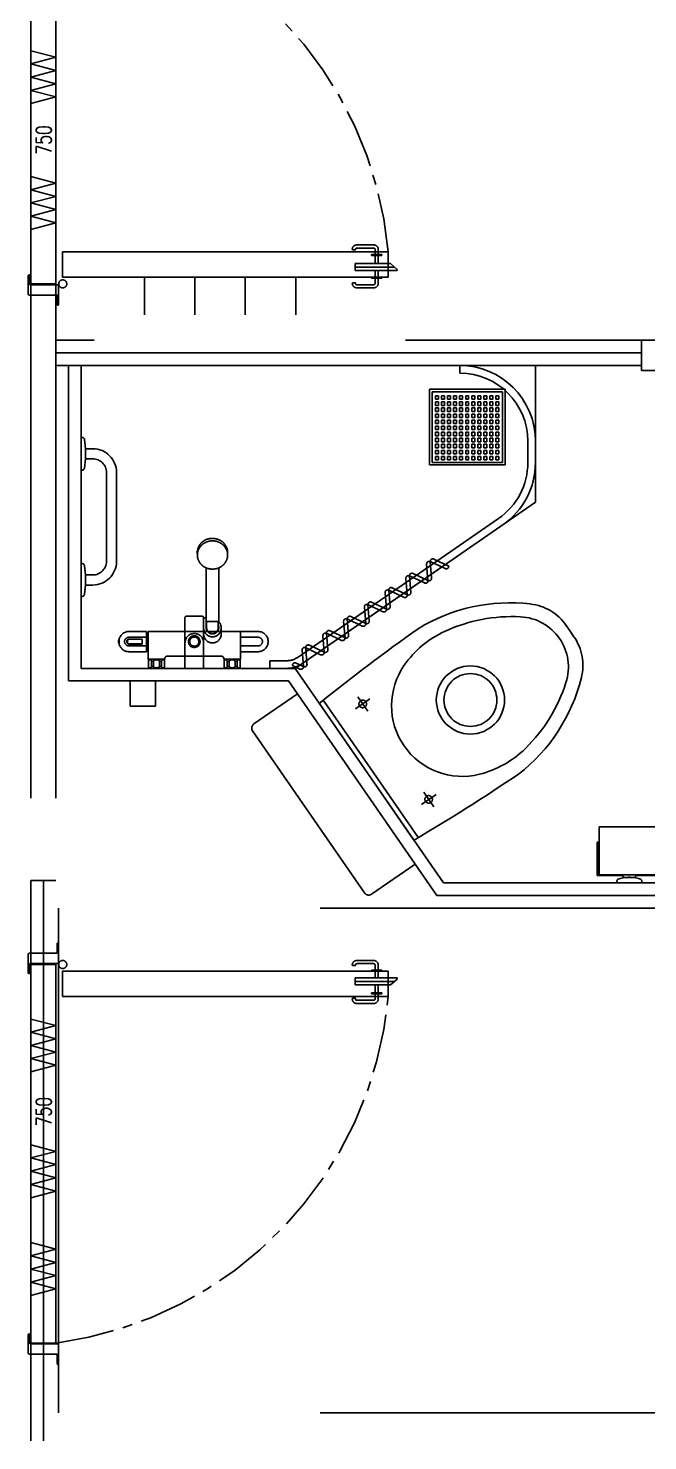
# Model space of a CAD drawing. Header units: millimetres. Extents: x 1638 to 3309, y -435 to 1865.
# Drawn here: x 2295.02 to 2301.35, y -188.63 to -174.22 of the extents above; entities that cross this region are included whole.
import ezdxf

# ---------------------------------------------------------------- set-up
doc = ezdxf.new("R2010")
doc.units = ezdxf.units.MM
doc.linetypes.add('CENTER2', pattern=[1.125, 0.75, -0.125, 0.125, -0.125])
doc.linetypes.add('HIDDEN', pattern=[9.525, 6.35, -3.175])
doc.layers.add('ballast', color=1, linetype='HIDDEN', lineweight=25)
for name, color, linetype in [('DIVISION', 42, 'Continuous'), ('Furniture', 122, 'Continuous'), ('PANEL', 7, 'Continuous')]:
    doc.layers.add(name, color=color, linetype=linetype)
doc.styles.add('ROMANS', font='ROMANS.SHX')

# ---------------------------------------------------------------- blocks, each defined once
blk = doc.blocks.new('EXISTING BALLAST SYSTEM')
at = {"color": 8}
for p, q in [((2295.05, -156.677), (2295.05, -182.915)), ((2295.307, -156.677), (2295.307, -182.915)), ((2295.05, -172.965), (2295.05, -176.829)), ((2295.307, -176.829), (2295.307, -172.965)), ((2295.307, -174.516), (2295.05, -174.449)), ((2295.05, -174.584), (2295.307, -174.516)), ((2295.307, -174.651), (2295.05, -174.584)), ((2295.05, -174.719), (2295.307, -174.651)), ((2295.307, -174.786), (2295.05, -174.719)), ((2295.05, -174.854), (2295.307, -174.786)), ((2295.307, -174.921), (2295.05, -174.854)), ((2295.05, -174.988), (2295.307, -174.921)), ((2295.307, -175.8), (2295.05, -175.732)), ((2295.05, -175.867), (2295.307, -175.8)), ((2295.307, -175.935), (2295.05, -175.867)), ((2295.05, -176.002), (2295.307, -175.935)), ((2295.307, -176.07), (2295.05, -176.002)), ((2295.05, -176.137), (2295.307, -176.07)), ((2295.307, -176.205), (2295.05, -176.137)), ((2295.05, -176.272), (2295.307, -176.205)), ((2298.698, -176.501), (2295.375, -176.501)), ((2295.375, -176.501), (2295.375, -176.759)), ((2298.332, -176.476), (2298.332, -176.482)), ((2298.332, -176.482), (2298.364, -176.482)), ((2298.364, -176.482), (2298.364, -176.476)), ((2298.551, -176.43), (2298.377, -176.43)), ((2298.377, -176.462), (2298.551, -176.462)), ((2298.529, -176.54), (2298.529, -176.528)), ((2298.529, -176.528), (2298.633, -176.528)), ((2298.633, -176.54), (2298.529, -176.54)), ((2298.565, -176.476), (2298.565, -176.528)), ((2298.565, -176.54), (2298.565, -176.62)), ((2298.597, -176.528), (2298.597, -176.476)), ((2298.597, -176.62), (2298.597, -176.54)), ((2298.633, -176.528), (2298.633, -176.54)), ((2298.698, -176.759), (2298.698, -176.501)), ((2298.721, -176.62), (2298.36, -176.62)), ((2298.36, -176.692), (2298.36, -176.62)), ((2298.763, -176.656), (2298.36, -176.656)), ((2298.791, -176.692), (2298.36, -176.692)), ((2298.565, -176.759), (2298.565, -176.692)), ((2298.597, -176.692), (2298.597, -176.759)), ((2298.791, -176.68), (2298.721, -176.62)), ((2298.791, -176.692), (2298.791, -176.68)), ((2295.024, -176.744), (2295.024, -176.932)), ((2295.039, -176.839), (2295.039, -176.744)), ((2295.179, -176.839), (2295.039, -176.839)), ((2295.05, -176.829), (2295.307, -176.829)), ((2295.323, -176.839), (2295.179, -176.839)), ((2295.375, -176.759), (2298.698, -176.759)), ((2298.332, -176.823), (2298.332, -176.816)), ((2298.332, -176.816), (2298.364, -176.816)), ((2298.364, -176.816), (2298.364, -176.823)), ((2298.377, -176.836), (2298.551, -176.836)), ((2298.633, -176.759), (2298.529, -176.759)), ((2298.529, -176.759), (2298.529, -176.771)), ((2298.529, -176.771), (2298.633, -176.771)), ((2298.565, -176.823), (2298.565, -176.771)), ((2298.597, -176.771), (2298.597, -176.823)), ((2298.633, -176.771), (2298.633, -176.759)), ((2295.034, -176.942), (2295.179, -176.942)), ((2295.179, -176.942), (2295.318, -176.942)), ((2295.318, -176.942), (2295.318, -177.038)), ((2295.333, -177.038), (2295.333, -176.849)), ((2298.551, -176.869), (2298.377, -176.869)), ((2305.223, -177.403), (2295.307, -177.403)), ((2301.283, -177.403), (2301.283, -177.454)), ((2301.437, -177.403), (2301.283, -177.403)), ((2301.283, -177.66), (2301.283, -177.403)), ((2301.283, -177.532), (2295.307, -177.532)), ((2301.283, -177.66), (2295.307, -177.66)), ((2295.436, -177.66), (2295.436, -180.88)), ((2295.565, -177.66), (2295.565, -180.751)), ((2299.428, -177.738), (2299.428, -177.66)), ((2300.201, -177.66), (2300.201, -178.651)), ((2301.283, -177.635), (2301.283, -177.712)), ((2301.514, -177.712), (2301.283, -177.712)), ((2299.119, -178.675), (2299.119, -177.902)), ((2299.119, -177.902), (2299.892, -177.902)), ((2299.145, -178.649), (2299.145, -177.928)), ((2299.145, -177.928), (2299.866, -177.928)), ((2299.18, -178.006), (2299.18, -177.97)), ((2299.18, -177.97), (2299.21, -177.97)), ((2299.21, -177.97), (2299.21, -178.006)), ((2299.241, -178.006), (2299.241, -177.97)), ((2299.241, -177.97), (2299.271, -177.97)), ((2299.271, -177.97), (2299.271, -178.006)), ((2299.303, -178.006), (2299.303, -177.97)), ((2299.303, -177.97), (2299.333, -177.97)), ((2299.333, -177.97), (2299.333, -178.006)), ((2299.365, -178.006), (2299.365, -177.97)), ((2299.365, -177.97), (2299.395, -177.97)), ((2299.395, -177.97), (2299.395, -178.006)), ((2299.427, -178.006), (2299.427, -177.97)), ((2299.427, -177.97), (2299.457, -177.97)), ((2299.457, -177.97), (2299.457, -178.006)), ((2299.489, -178.006), (2299.489, -177.97)), ((2299.489, -177.97), (2299.519, -177.97)), ((2299.519, -177.97), (2299.519, -178.006)), ((2299.551, -178.006), (2299.551, -177.97)), ((2299.551, -177.97), (2299.581, -177.97)), ((2299.581, -177.97), (2299.581, -178.006)), ((2299.612, -178.006), (2299.612, -177.97)), ((2299.612, -177.97), (2299.642, -177.97)), ((2299.642, -177.97), (2299.642, -178.006)), ((2299.674, -178.006), (2299.674, -177.97)), ((2299.674, -177.97), (2299.704, -177.97)), ((2299.704, -177.97), (2299.704, -178.006)), ((2299.736, -178.006), (2299.736, -177.97)), ((2299.736, -177.97), (2299.766, -177.97)), ((2299.766, -177.97), (2299.766, -178.006)), ((2299.798, -178.006), (2299.798, -177.97)), ((2299.798, -177.97), (2299.828, -177.97)), ((2299.828, -177.97), (2299.828, -178.006)), ((2299.866, -177.928), (2299.866, -178.649)), ((2299.892, -177.902), (2299.892, -178.675)), ((2299.21, -178.006), (2299.18, -178.006)), ((2299.18, -178.068), (2299.18, -178.032)), ((2299.18, -178.032), (2299.21, -178.032)), ((2299.21, -178.068), (2299.18, -178.068)), ((2299.18, -178.13), (2299.18, -178.094)), ((2299.18, -178.094), (2299.21, -178.094)), ((2299.21, -178.13), (2299.18, -178.13)), ((2299.21, -178.032), (2299.21, -178.068)), ((2299.21, -178.094), (2299.21, -178.13)), ((2299.271, -178.006), (2299.241, -178.006)), ((2299.241, -178.068), (2299.241, -178.032)), ((2299.241, -178.032), (2299.271, -178.032)), ((2299.271, -178.068), (2299.241, -178.068)), ((2299.241, -178.13), (2299.241, -178.094)), ((2299.241, -178.094), (2299.271, -178.094)), ((2299.271, -178.13), (2299.241, -178.13)), ((2299.271, -178.032), (2299.271, -178.068)), ((2299.271, -178.094), (2299.271, -178.13)), ((2299.333, -178.006), (2299.303, -178.006)), ((2299.303, -178.068), (2299.303, -178.032)), ((2299.303, -178.032), (2299.333, -178.032)), ((2299.333, -178.068), (2299.303, -178.068)), ((2299.303, -178.13), (2299.303, -178.094)), ((2299.303, -178.094), (2299.333, -178.094)), ((2299.333, -178.13), (2299.303, -178.13)), ((2299.333, -178.032), (2299.333, -178.068)), ((2299.333, -178.094), (2299.333, -178.13)), ((2299.395, -178.006), (2299.365, -178.006)), ((2299.365, -178.068), (2299.365, -178.032)), ((2299.365, -178.032), (2299.395, -178.032)), ((2299.395, -178.068), (2299.365, -178.068)), ((2299.365, -178.13), (2299.365, -178.094)), ((2299.365, -178.094), (2299.395, -178.094)), ((2299.395, -178.13), (2299.365, -178.13)), ((2299.395, -178.032), (2299.395, -178.068)), ((2299.395, -178.094), (2299.395, -178.13)), ((2299.457, -178.006), (2299.427, -178.006)), ((2299.427, -178.068), (2299.427, -178.032)), ((2299.427, -178.032), (2299.457, -178.032)), ((2299.457, -178.068), (2299.427, -178.068)), ((2299.427, -178.13), (2299.427, -178.094)), ((2299.427, -178.094), (2299.457, -178.094)), ((2299.457, -178.13), (2299.427, -178.13)), ((2299.457, -178.032), (2299.457, -178.068)), ((2299.457, -178.094), (2299.457, -178.13)), ((2299.519, -178.006), (2299.489, -178.006)), ((2299.489, -178.068), (2299.489, -178.032)), ((2299.489, -178.032), (2299.519, -178.032)), ((2299.519, -178.068), (2299.489, -178.068)), ((2299.489, -178.13), (2299.489, -178.094)), ((2299.489, -178.094), (2299.519, -178.094)), ((2299.519, -178.13), (2299.489, -178.13)), ((2299.519, -178.032), (2299.519, -178.068)), ((2299.519, -178.094), (2299.519, -178.13)), ((2299.581, -178.006), (2299.551, -178.006)), ((2299.551, -178.068), (2299.551, -178.032)), ((2299.551, -178.032), (2299.581, -178.032)), ((2299.581, -178.068), (2299.551, -178.068)), ((2299.551, -178.13), (2299.551, -178.094)), ((2299.551, -178.094), (2299.581, -178.094)), ((2299.581, -178.13), (2299.551, -178.13)), ((2299.581, -178.032), (2299.581, -178.068)), ((2299.581, -178.094), (2299.581, -178.13)), ((2299.642, -178.006), (2299.612, -178.006)), ((2299.612, -178.068), (2299.612, -178.032)), ((2299.612, -178.032), (2299.642, -178.032)), ((2299.642, -178.068), (2299.612, -178.068)), ((2299.612, -178.13), (2299.612, -178.094)), ((2299.612, -178.094), (2299.642, -178.094)), ((2299.642, -178.13), (2299.612, -178.13)), ((2299.642, -178.032), (2299.642, -178.068)), ((2299.642, -178.094), (2299.642, -178.13)), ((2299.704, -178.006), (2299.674, -178.006)), ((2299.674, -178.068), (2299.674, -178.032)), ((2299.674, -178.032), (2299.704, -178.032)), ((2299.704, -178.068), (2299.674, -178.068)), ((2299.674, -178.13), (2299.674, -178.094)), ((2299.674, -178.094), (2299.704, -178.094)), ((2299.704, -178.13), (2299.674, -178.13)), ((2299.704, -178.032), (2299.704, -178.068)), ((2299.704, -178.094), (2299.704, -178.13)), ((2299.766, -178.006), (2299.736, -178.006)), ((2299.736, -178.068), (2299.736, -178.032)), ((2299.736, -178.032), (2299.766, -178.032)), ((2299.766, -178.068), (2299.736, -178.068)), ((2299.736, -178.13), (2299.736, -178.094)), ((2299.736, -178.094), (2299.766, -178.094)), ((2299.766, -178.13), (2299.736, -178.13)), ((2299.766, -178.032), (2299.766, -178.068)), ((2299.766, -178.094), (2299.766, -178.13)), ((2299.828, -178.006), (2299.798, -178.006)), ((2299.798, -178.068), (2299.798, -178.032)), ((2299.798, -178.032), (2299.828, -178.032)), ((2299.828, -178.068), (2299.798, -178.068)), ((2299.798, -178.13), (2299.798, -178.094)), ((2299.798, -178.094), (2299.828, -178.094)), ((2299.828, -178.13), (2299.798, -178.13)), ((2299.828, -178.032), (2299.828, -178.068)), ((2299.828, -178.094), (2299.828, -178.13)), ((2299.18, -178.192), (2299.18, -178.156)), ((2299.18, -178.156), (2299.21, -178.156)), ((2299.21, -178.192), (2299.18, -178.192)), ((2299.18, -178.254), (2299.18, -178.218)), ((2299.18, -178.218), (2299.21, -178.218)), ((2299.21, -178.254), (2299.18, -178.254)), ((2299.18, -178.315), (2299.18, -178.279)), ((2299.18, -178.279), (2299.21, -178.279)), ((2299.21, -178.156), (2299.21, -178.192)), ((2299.21, -178.218), (2299.21, -178.254)), ((2299.21, -178.279), (2299.21, -178.315)), ((2299.241, -178.192), (2299.241, -178.156)), ((2299.241, -178.156), (2299.271, -178.156)), ((2299.271, -178.192), (2299.241, -178.192)), ((2299.241, -178.254), (2299.241, -178.218)), ((2299.241, -178.218), (2299.271, -178.218)), ((2299.271, -178.254), (2299.241, -178.254)), ((2299.241, -178.315), (2299.241, -178.279)), ((2299.241, -178.279), (2299.271, -178.279)), ((2299.271, -178.156), (2299.271, -178.192)), ((2299.271, -178.218), (2299.271, -178.254)), ((2299.271, -178.279), (2299.271, -178.315)), ((2299.303, -178.192), (2299.303, -178.156)), ((2299.303, -178.156), (2299.333, -178.156)), ((2299.333, -178.192), (2299.303, -178.192)), ((2299.303, -178.254), (2299.303, -178.218)), ((2299.303, -178.218), (2299.333, -178.218)), ((2299.333, -178.254), (2299.303, -178.254)), ((2299.303, -178.315), (2299.303, -178.279)), ((2299.303, -178.279), (2299.333, -178.279)), ((2299.333, -178.156), (2299.333, -178.192)), ((2299.333, -178.218), (2299.333, -178.254)), ((2299.333, -178.279), (2299.333, -178.315)), ((2299.365, -178.192), (2299.365, -178.156)), ((2299.365, -178.156), (2299.395, -178.156)), ((2299.395, -178.192), (2299.365, -178.192)), ((2299.365, -178.254), (2299.365, -178.218)), ((2299.365, -178.218), (2299.395, -178.218)), ((2299.395, -178.254), (2299.365, -178.254)), ((2299.365, -178.315), (2299.365, -178.279)), ((2299.365, -178.279), (2299.395, -178.279)), ((2299.395, -178.156), (2299.395, -178.192)), ((2299.395, -178.218), (2299.395, -178.254)), ((2299.395, -178.279), (2299.395, -178.315)), ((2299.427, -178.192), (2299.427, -178.156)), ((2299.427, -178.156), (2299.457, -178.156)), ((2299.457, -178.192), (2299.427, -178.192)), ((2299.427, -178.254), (2299.427, -178.218)), ((2299.427, -178.218), (2299.457, -178.218)), ((2299.457, -178.254), (2299.427, -178.254)), ((2299.427, -178.315), (2299.427, -178.279)), ((2299.427, -178.279), (2299.457, -178.279)), ((2299.457, -178.156), (2299.457, -178.192)), ((2299.457, -178.218), (2299.457, -178.254)), ((2299.457, -178.279), (2299.457, -178.315)), ((2299.489, -178.192), (2299.489, -178.156)), ((2299.489, -178.156), (2299.519, -178.156)), ((2299.519, -178.192), (2299.489, -178.192)), ((2299.489, -178.254), (2299.489, -178.218)), ((2299.489, -178.218), (2299.519, -178.218)), ((2299.519, -178.254), (2299.489, -178.254)), ((2299.489, -178.315), (2299.489, -178.279)), ((2299.489, -178.279), (2299.519, -178.279)), ((2299.519, -178.156), (2299.519, -178.192)), ((2299.519, -178.218), (2299.519, -178.254)), ((2299.519, -178.279), (2299.519, -178.315)), ((2299.551, -178.192), (2299.551, -178.156)), ((2299.551, -178.156), (2299.581, -178.156)), ((2299.581, -178.192), (2299.551, -178.192)), ((2299.551, -178.254), (2299.551, -178.218)), ((2299.551, -178.218), (2299.581, -178.218)), ((2299.581, -178.254), (2299.551, -178.254)), ((2299.551, -178.315), (2299.551, -178.279)), ((2299.551, -178.279), (2299.581, -178.279)), ((2299.581, -178.156), (2299.581, -178.192)), ((2299.581, -178.218), (2299.581, -178.254)), ((2299.581, -178.279), (2299.581, -178.315)), ((2299.612, -178.192), (2299.612, -178.156)), ((2299.612, -178.156), (2299.642, -178.156)), ((2299.642, -178.192), (2299.612, -178.192)), ((2299.612, -178.254), (2299.612, -178.218)), ((2299.612, -178.218), (2299.642, -178.218)), ((2299.642, -178.254), (2299.612, -178.254)), ((2299.612, -178.315), (2299.612, -178.279)), ((2299.612, -178.279), (2299.642, -178.279)), ((2299.642, -178.156), (2299.642, -178.192)), ((2299.642, -178.218), (2299.642, -178.254)), ((2299.642, -178.279), (2299.642, -178.315)), ((2299.674, -178.192), (2299.674, -178.156)), ((2299.674, -178.156), (2299.704, -178.156)), ((2299.704, -178.192), (2299.674, -178.192)), ((2299.674, -178.254), (2299.674, -178.218)), ((2299.674, -178.218), (2299.704, -178.218)), ((2299.704, -178.254), (2299.674, -178.254)), ((2299.674, -178.315), (2299.674, -178.279)), ((2299.674, -178.279), (2299.704, -178.279)), ((2299.704, -178.156), (2299.704, -178.192)), ((2299.704, -178.218), (2299.704, -178.254)), ((2299.704, -178.279), (2299.704, -178.315)), ((2299.736, -178.192), (2299.736, -178.156)), ((2299.736, -178.156), (2299.766, -178.156)), ((2299.766, -178.192), (2299.736, -178.192)), ((2299.736, -178.254), (2299.736, -178.218)), ((2299.736, -178.218), (2299.766, -178.218)), ((2299.766, -178.254), (2299.736, -178.254)), ((2299.736, -178.315), (2299.736, -178.279)), ((2299.736, -178.279), (2299.766, -178.279)), ((2299.766, -178.156), (2299.766, -178.192)), ((2299.766, -178.218), (2299.766, -178.254)), ((2299.766, -178.279), (2299.766, -178.315)), ((2299.798, -178.192), (2299.798, -178.156)), ((2299.798, -178.156), (2299.828, -178.156)), ((2299.828, -178.192), (2299.798, -178.192)), ((2299.798, -178.254), (2299.798, -178.218)), ((2299.798, -178.218), (2299.828, -178.218)), ((2299.828, -178.254), (2299.798, -178.254)), ((2299.798, -178.315), (2299.798, -178.279)), ((2299.798, -178.279), (2299.828, -178.279)), ((2299.828, -178.156), (2299.828, -178.192)), ((2299.828, -178.218), (2299.828, -178.254)), ((2299.828, -178.279), (2299.828, -178.315)), ((2295.565, -178.394), (2295.573, -178.394)), ((2295.565, -178.394), (2295.565, -178.729)), ((2295.599, -178.417), (2295.61, -178.51)), ((2299.21, -178.315), (2299.18, -178.315)), ((2299.18, -178.377), (2299.18, -178.341)), ((2299.18, -178.341), (2299.21, -178.341)), ((2299.21, -178.377), (2299.18, -178.377)), ((2299.18, -178.439), (2299.18, -178.403)), ((2299.18, -178.403), (2299.21, -178.403)), ((2299.21, -178.341), (2299.21, -178.377)), ((2299.21, -178.403), (2299.21, -178.439)), ((2299.271, -178.315), (2299.241, -178.315)), ((2299.241, -178.377), (2299.241, -178.341)), ((2299.241, -178.341), (2299.271, -178.341)), ((2299.271, -178.377), (2299.241, -178.377)), ((2299.241, -178.439), (2299.241, -178.403)), ((2299.241, -178.403), (2299.271, -178.403)), ((2299.271, -178.341), (2299.271, -178.377)), ((2299.271, -178.403), (2299.271, -178.439)), ((2299.333, -178.315), (2299.303, -178.315)), ((2299.303, -178.377), (2299.303, -178.341)), ((2299.303, -178.341), (2299.333, -178.341)), ((2299.333, -178.377), (2299.303, -178.377)), ((2299.303, -178.439), (2299.303, -178.403)), ((2299.303, -178.403), (2299.333, -178.403)), ((2299.333, -178.341), (2299.333, -178.377)), ((2299.333, -178.403), (2299.333, -178.439)), ((2299.395, -178.315), (2299.365, -178.315)), ((2299.365, -178.377), (2299.365, -178.341)), ((2299.365, -178.341), (2299.395, -178.341)), ((2299.395, -178.377), (2299.365, -178.377)), ((2299.365, -178.439), (2299.365, -178.403)), ((2299.365, -178.403), (2299.395, -178.403)), ((2299.395, -178.341), (2299.395, -178.377)), ((2299.395, -178.403), (2299.395, -178.439)), ((2299.457, -178.315), (2299.427, -178.315)), ((2299.427, -178.377), (2299.427, -178.341)), ((2299.427, -178.341), (2299.457, -178.341)), ((2299.457, -178.377), (2299.427, -178.377)), ((2299.427, -178.439), (2299.427, -178.403)), ((2299.427, -178.403), (2299.457, -178.403)), ((2299.457, -178.341), (2299.457, -178.377)), ((2299.457, -178.403), (2299.457, -178.439)), ((2299.519, -178.315), (2299.489, -178.315)), ((2299.489, -178.377), (2299.489, -178.341)), ((2299.489, -178.341), (2299.519, -178.341)), ((2299.519, -178.377), (2299.489, -178.377)), ((2299.489, -178.439), (2299.489, -178.403)), ((2299.489, -178.403), (2299.519, -178.403)), ((2299.519, -178.341), (2299.519, -178.377)), ((2299.519, -178.403), (2299.519, -178.439)), ((2299.581, -178.315), (2299.551, -178.315)), ((2299.551, -178.377), (2299.551, -178.341)), ((2299.551, -178.341), (2299.581, -178.341)), ((2299.581, -178.377), (2299.551, -178.377)), ((2299.551, -178.439), (2299.551, -178.403)), ((2299.551, -178.403), (2299.581, -178.403)), ((2299.581, -178.341), (2299.581, -178.377)), ((2299.581, -178.403), (2299.581, -178.439)), ((2299.642, -178.315), (2299.612, -178.315)), ((2299.612, -178.377), (2299.612, -178.341)), ((2299.612, -178.341), (2299.642, -178.341)), ((2299.642, -178.377), (2299.612, -178.377)), ((2299.612, -178.439), (2299.612, -178.403)), ((2299.612, -178.403), (2299.642, -178.403)), ((2299.642, -178.341), (2299.642, -178.377)), ((2299.642, -178.403), (2299.642, -178.439)), ((2299.704, -178.315), (2299.674, -178.315)), ((2299.674, -178.377), (2299.674, -178.341)), ((2299.674, -178.341), (2299.704, -178.341)), ((2299.704, -178.377), (2299.674, -178.377)), ((2299.674, -178.439), (2299.674, -178.403)), ((2299.674, -178.403), (2299.704, -178.403)), ((2299.704, -178.341), (2299.704, -178.377)), ((2299.704, -178.403), (2299.704, -178.439)), ((2299.766, -178.315), (2299.736, -178.315)), ((2299.736, -178.377), (2299.736, -178.341)), ((2299.736, -178.341), (2299.766, -178.341)), ((2299.766, -178.377), (2299.736, -178.377)), ((2299.736, -178.439), (2299.736, -178.403)), ((2299.736, -178.403), (2299.766, -178.403)), ((2299.766, -178.341), (2299.766, -178.377)), ((2299.766, -178.403), (2299.766, -178.439)), ((2299.828, -178.315), (2299.798, -178.315)), ((2299.798, -178.377), (2299.798, -178.341)), ((2299.798, -178.341), (2299.828, -178.341)), ((2299.828, -178.377), (2299.798, -178.377)), ((2299.798, -178.439), (2299.798, -178.403)), ((2299.798, -178.403), (2299.828, -178.403)), ((2299.828, -178.341), (2299.828, -178.377)), ((2299.828, -178.403), (2299.828, -178.439)), ((2295.61, -178.51), (2295.683, -178.51)), ((2295.61, -178.51), (2295.61, -178.613)), ((2299.21, -178.439), (2299.18, -178.439)), ((2299.18, -178.501), (2299.18, -178.465)), ((2299.18, -178.465), (2299.21, -178.465)), ((2299.21, -178.501), (2299.18, -178.501)), ((2299.18, -178.563), (2299.18, -178.527)), ((2299.18, -178.527), (2299.21, -178.527)), ((2299.21, -178.563), (2299.18, -178.563)), ((2299.21, -178.465), (2299.21, -178.501)), ((2299.21, -178.527), (2299.21, -178.563)), ((2299.271, -178.439), (2299.241, -178.439)), ((2299.241, -178.501), (2299.241, -178.465)), ((2299.241, -178.465), (2299.271, -178.465)), ((2299.271, -178.501), (2299.241, -178.501)), ((2299.241, -178.563), (2299.241, -178.527)), ((2299.241, -178.527), (2299.271, -178.527)), ((2299.271, -178.563), (2299.241, -178.563)), ((2299.271, -178.465), (2299.271, -178.501)), ((2299.271, -178.527), (2299.271, -178.563)), ((2299.333, -178.439), (2299.303, -178.439)), ((2299.303, -178.501), (2299.303, -178.465)), ((2299.303, -178.465), (2299.333, -178.465)), ((2299.333, -178.501), (2299.303, -178.501)), ((2299.303, -178.563), (2299.303, -178.527)), ((2299.303, -178.527), (2299.333, -178.527)), ((2299.333, -178.563), (2299.303, -178.563)), ((2299.333, -178.465), (2299.333, -178.501)), ((2299.333, -178.527), (2299.333, -178.563)), ((2299.395, -178.439), (2299.365, -178.439)), ((2299.365, -178.501), (2299.365, -178.465)), ((2299.365, -178.465), (2299.395, -178.465)), ((2299.395, -178.501), (2299.365, -178.501)), ((2299.365, -178.563), (2299.365, -178.527)), ((2299.365, -178.527), (2299.395, -178.527)), ((2299.395, -178.563), (2299.365, -178.563)), ((2299.395, -178.465), (2299.395, -178.501)), ((2299.395, -178.527), (2299.395, -178.563)), ((2299.457, -178.439), (2299.427, -178.439)), ((2299.427, -178.501), (2299.427, -178.465)), ((2299.427, -178.465), (2299.457, -178.465)), ((2299.457, -178.501), (2299.427, -178.501)), ((2299.427, -178.563), (2299.427, -178.527)), ((2299.427, -178.527), (2299.457, -178.527)), ((2299.457, -178.563), (2299.427, -178.563)), ((2299.457, -178.465), (2299.457, -178.501)), ((2299.457, -178.527), (2299.457, -178.563)), ((2299.519, -178.439), (2299.489, -178.439)), ((2299.489, -178.501), (2299.489, -178.465)), ((2299.489, -178.465), (2299.519, -178.465)), ((2299.519, -178.501), (2299.489, -178.501)), ((2299.489, -178.563), (2299.489, -178.527)), ((2299.489, -178.527), (2299.519, -178.527)), ((2299.519, -178.563), (2299.489, -178.563)), ((2299.519, -178.465), (2299.519, -178.501)), ((2299.519, -178.527), (2299.519, -178.563)), ((2299.581, -178.439), (2299.551, -178.439)), ((2299.551, -178.501), (2299.551, -178.465)), ((2299.551, -178.465), (2299.581, -178.465)), ((2299.581, -178.501), (2299.551, -178.501)), ((2299.551, -178.563), (2299.551, -178.527)), ((2299.551, -178.527), (2299.581, -178.527)), ((2299.581, -178.563), (2299.551, -178.563)), ((2299.581, -178.465), (2299.581, -178.501)), ((2299.581, -178.527), (2299.581, -178.563)), ((2299.642, -178.439), (2299.612, -178.439)), ((2299.612, -178.501), (2299.612, -178.465)), ((2299.612, -178.465), (2299.642, -178.465)), ((2299.642, -178.501), (2299.612, -178.501)), ((2299.612, -178.563), (2299.612, -178.527)), ((2299.612, -178.527), (2299.642, -178.527)), ((2299.642, -178.563), (2299.612, -178.563)), ((2299.642, -178.465), (2299.642, -178.501)), ((2299.642, -178.527), (2299.642, -178.563)), ((2299.704, -178.439), (2299.674, -178.439)), ((2299.674, -178.501), (2299.674, -178.465)), ((2299.674, -178.465), (2299.704, -178.465)), ((2299.704, -178.501), (2299.674, -178.501)), ((2299.674, -178.563), (2299.674, -178.527)), ((2299.674, -178.527), (2299.704, -178.527)), ((2299.704, -178.563), (2299.674, -178.563)), ((2299.704, -178.465), (2299.704, -178.501)), ((2299.704, -178.527), (2299.704, -178.563)), ((2299.766, -178.439), (2299.736, -178.439)), ((2299.736, -178.501), (2299.736, -178.465)), ((2299.736, -178.465), (2299.766, -178.465)), ((2299.766, -178.501), (2299.736, -178.501)), ((2299.736, -178.563), (2299.736, -178.527)), ((2299.736, -178.527), (2299.766, -178.527)), ((2299.766, -178.563), (2299.736, -178.563)), ((2299.766, -178.465), (2299.766, -178.501)), ((2299.766, -178.527), (2299.766, -178.563)), ((2299.828, -178.439), (2299.798, -178.439)), ((2299.798, -178.501), (2299.798, -178.465)), ((2299.798, -178.465), (2299.828, -178.465)), ((2299.828, -178.501), (2299.798, -178.501)), ((2299.798, -178.563), (2299.798, -178.527)), ((2299.798, -178.527), (2299.828, -178.527)), ((2299.828, -178.563), (2299.798, -178.563)), ((2299.828, -178.465), (2299.828, -178.501)), ((2299.828, -178.527), (2299.828, -178.563)), ((2300.124, -178.431), (2300.124, -178.651)), ((2300.201, -178.433), (2300.201, -179.056)), ((2295.599, -178.707), (2295.61, -178.613)), ((2295.61, -178.613), (2295.683, -178.613)), ((2299.892, -178.675), (2299.119, -178.675)), ((2299.866, -178.649), (2299.145, -178.649)), ((2299.18, -178.624), (2299.18, -178.589)), ((2299.18, -178.589), (2299.21, -178.589)), ((2299.21, -178.624), (2299.18, -178.624)), ((2299.21, -178.589), (2299.21, -178.624)), ((2299.241, -178.624), (2299.241, -178.589)), ((2299.241, -178.589), (2299.271, -178.589)), ((2299.271, -178.624), (2299.241, -178.624)), ((2299.271, -178.589), (2299.271, -178.624)), ((2299.303, -178.624), (2299.303, -178.589)), ((2299.303, -178.589), (2299.333, -178.589)), ((2299.333, -178.624), (2299.303, -178.624)), ((2299.333, -178.589), (2299.333, -178.624)), ((2299.365, -178.624), (2299.365, -178.589)), ((2299.365, -178.589), (2299.395, -178.589)), ((2299.395, -178.624), (2299.365, -178.624)), ((2299.395, -178.589), (2299.395, -178.624)), ((2299.427, -178.624), (2299.427, -178.589)), ((2299.427, -178.589), (2299.457, -178.589)), ((2299.457, -178.624), (2299.427, -178.624)), ((2299.457, -178.589), (2299.457, -178.624)), ((2299.489, -178.624), (2299.489, -178.589)), ((2299.489, -178.589), (2299.519, -178.589)), ((2299.519, -178.624), (2299.489, -178.624)), ((2299.519, -178.589), (2299.519, -178.624)), ((2299.551, -178.624), (2299.551, -178.589)), ((2299.551, -178.589), (2299.581, -178.589)), ((2299.581, -178.624), (2299.551, -178.624)), ((2299.581, -178.589), (2299.581, -178.624)), ((2299.612, -178.624), (2299.612, -178.589)), ((2299.612, -178.589), (2299.642, -178.589)), ((2299.642, -178.624), (2299.612, -178.624)), ((2299.642, -178.589), (2299.642, -178.624)), ((2299.674, -178.624), (2299.674, -178.589)), ((2299.674, -178.589), (2299.704, -178.589)), ((2299.704, -178.624), (2299.674, -178.624)), ((2299.704, -178.589), (2299.704, -178.624)), ((2299.736, -178.624), (2299.736, -178.589)), ((2299.736, -178.589), (2299.766, -178.589)), ((2299.766, -178.624), (2299.736, -178.624)), ((2299.766, -178.589), (2299.766, -178.624)), ((2299.798, -178.624), (2299.798, -178.589)), ((2299.798, -178.589), (2299.828, -178.589)), ((2299.828, -178.624), (2299.798, -178.624)), ((2299.828, -178.589), (2299.828, -178.624)), ((2295.565, -178.729), (2295.573, -178.729)), ((2295.822, -179.659), (2295.822, -178.752)), ((2295.925, -179.659), (2295.925, -178.752)), ((2297.749, -180.751), (2300.201, -179.056)), ((2297.77, -180.642), (2299.824, -179.223)), ((2295.565, -179.682), (2295.573, -179.682)), ((2295.565, -180.017), (2295.565, -179.682)), ((2295.599, -179.705), (2295.61, -179.798)), ((2296.84, -180.274), (2296.84, -179.725)), ((2296.969, -180.274), (2296.969, -179.725)), ((2297.815, -180.705), (2299.266, -179.702)), ((2299.104, -179.854), (2299.09, -179.687)), ((2299.127, -179.661), (2299.279, -179.733)), ((2299.141, -179.829), (2299.127, -179.661)), ((2299.164, -179.636), (2299.316, -179.708)), ((2295.61, -179.901), (2295.61, -179.798)), ((2295.61, -179.798), (2295.683, -179.798)), ((2298.892, -180.001), (2298.879, -179.833)), ((2298.915, -179.808), (2299.067, -179.88)), ((2298.929, -179.976), (2298.915, -179.808)), ((2298.952, -179.782), (2299.104, -179.854)), ((2295.599, -179.994), (2295.61, -179.901)), ((2295.61, -179.901), (2295.683, -179.901)), ((2298.68, -180.147), (2298.667, -179.98)), ((2298.717, -180.122), (2298.703, -179.954)), ((2298.703, -179.954), (2298.855, -180.026)), ((2298.74, -179.929), (2298.892, -180.001)), ((2295.565, -180.017), (2295.573, -180.017)), ((2298.468, -180.294), (2298.455, -180.126)), ((2298.491, -180.101), (2298.644, -180.173)), ((2298.505, -180.268), (2298.491, -180.101)), ((2298.528, -180.075), (2298.68, -180.147)), ((2296.623, -180.491), (2296.623, -180.231)), ((2296.804, -180.22), (2296.634, -180.22)), ((2296.814, -180.491), (2296.814, -180.231)), ((2296.84, -180.237), (2296.814, -180.237)), ((2296.84, -180.336), (2296.84, -180.237)), ((2296.84, -180.274), (2296.969, -180.274)), ((2296.845, -180.336), (2296.845, -180.274)), ((2296.963, -180.336), (2296.963, -180.274)), ((2298.257, -180.44), (2298.243, -180.272)), ((2298.28, -180.247), (2298.432, -180.319)), ((2298.293, -180.415), (2298.28, -180.247)), ((2298.316, -180.222), (2298.468, -180.294)), ((2296.232, -180.434), (2296.051, -180.434)), ((2296.232, -180.375), (2296.052, -180.375)), ((2296.232, -180.581), (2296.232, -180.375)), ((2296.247, -180.388), (2296.232, -180.388)), ((2296.247, -180.375), (2296.719, -180.375)), ((2296.247, -180.658), (2296.247, -180.375)), ((2296.719, -180.375), (2297.19, -180.375)), ((2296.994, -180.401), (2296.994, -180.336)), ((2297.19, -180.375), (2297.37, -180.375)), ((2297.19, -180.375), (2297.19, -180.658)), ((2297.19, -180.434), (2297.371, -180.434)), ((2298.045, -180.587), (2298.031, -180.419)), ((2298.081, -180.561), (2298.068, -180.393)), ((2298.068, -180.393), (2298.22, -180.466)), ((2298.104, -180.368), (2298.257, -180.44)), ((2300.554, -180.371), (2300.515, -180.314)), ((2300.554, -180.371), (2300.594, -180.428)), ((2295.95, -180.457), (2295.951, -180.457)), ((2295.951, -180.499), (2295.95, -180.499)), ((2295.951, -180.499), (2295.951, -180.457)), ((2296.232, -180.522), (2296.051, -180.522)), ((2296.232, -180.581), (2296.052, -180.581)), ((2296.188, -180.452), (2296.055, -180.452)), ((2296.188, -180.504), (2296.055, -180.504)), ((2296.186, -180.454), (2296.056, -180.454)), ((2296.186, -180.502), (2296.056, -180.502)), ((2296.186, -180.502), (2296.186, -180.454)), ((2296.188, -180.504), (2296.188, -180.452)), ((2296.247, -180.568), (2296.232, -180.568)), ((2296.623, -180.751), (2296.623, -180.491)), ((2296.814, -180.751), (2296.814, -180.491)), ((2297.19, -180.522), (2297.371, -180.522)), ((2297.19, -180.581), (2297.37, -180.581)), ((2297.833, -180.733), (2297.819, -180.565)), ((2297.856, -180.54), (2298.008, -180.612)), ((2297.869, -180.708), (2297.856, -180.54)), ((2297.893, -180.515), (2298.045, -180.587)), ((2296.247, -180.653), (2296.247, -180.658)), ((2296.417, -180.658), (2296.247, -180.658)), ((2296.25, -180.733), (2296.25, -180.676)), ((2296.251, -180.676), (2296.25, -180.676)), ((2296.251, -180.733), (2296.25, -180.733)), ((2296.251, -180.733), (2296.251, -180.676)), ((2296.282, -180.733), (2296.282, -180.676)), ((2296.301, -180.676), (2296.282, -180.676)), ((2296.301, -180.733), (2296.282, -180.733)), ((2296.301, -180.733), (2296.301, -180.676)), ((2296.363, -180.676), (2296.363, -180.733)), ((2296.383, -180.676), (2296.363, -180.676)), ((2296.383, -180.733), (2296.363, -180.733)), ((2296.383, -180.733), (2296.383, -180.676)), ((2296.414, -180.733), (2296.414, -180.676)), ((2296.414, -180.676), (2296.415, -180.676)), ((2296.414, -180.733), (2296.415, -180.733)), ((2296.415, -180.733), (2296.415, -180.676)), ((2296.417, -180.653), (2296.417, -180.658)), ((2296.994, -180.627), (2296.443, -180.627)), ((2297.02, -180.653), (2297.02, -180.658)), ((2297.19, -180.658), (2297.02, -180.658)), ((2297.023, -180.733), (2297.023, -180.676)), ((2297.023, -180.733), (2297.023, -180.676)), ((2297.023, -180.676), (2297.023, -180.676)), ((2297.023, -180.733), (2297.023, -180.733)), ((2297.054, -180.733), (2297.054, -180.676)), ((2297.074, -180.676), (2297.054, -180.676)), ((2297.074, -180.733), (2297.054, -180.733)), ((2297.074, -180.733), (2297.074, -180.676)), ((2297.136, -180.676), (2297.136, -180.733)), ((2297.156, -180.676), (2297.136, -180.676)), ((2297.156, -180.733), (2297.136, -180.733)), ((2297.156, -180.733), (2297.156, -180.676)), ((2297.187, -180.733), (2297.187, -180.676)), ((2297.187, -180.733), (2297.187, -180.676)), ((2297.187, -180.676), (2297.187, -180.676)), ((2297.187, -180.733), (2297.187, -180.733)), ((2297.491, -180.674), (2297.668, -180.674)), ((2297.491, -180.751), (2297.491, -180.674)), ((2297.72, -180.722), (2297.796, -180.758)), ((2297.757, -180.697), (2297.833, -180.733)), ((2295.436, -180.88), (2297.681, -180.88)), ((2295.565, -180.751), (2297.668, -180.751)), ((2295.855, -180.88), (2297.232, -180.88)), ((2296.065, -181.137), (2296.065, -180.88)), ((2296.41, -180.751), (2296.255, -180.751)), ((2296.322, -180.88), (2296.322, -181.137)), ((2296.814, -180.751), (2296.623, -180.751)), ((2297.182, -180.751), (2297.028, -180.751)), ((2297.491, -180.751), (2297.749, -180.751)), ((2297.681, -180.88), (2299.194, -183.069)), ((2297.749, -180.751), (2299.262, -182.94)), ((2297.772, -181.011), (2297.327, -181.318)), ((2296.322, -181.137), (2296.065, -181.137)), ((2298.003, -181.119), (2298.953, -182.493)), ((2298.045, -181.088), (2298.52, -181.777)), ((2298.364, -181.165), (2298.512, -181.063)), ((2298.387, -181.04), (2298.489, -181.188)), ((2297.314, -181.39), (2298.456, -183.043)), ((2299.006, -182.479), (2298.52, -181.777)), ((2299.163, -182.163), (2299.06, -182.014)), ((2299.037, -182.14), (2299.186, -182.037)), ((2300.85, -182.369), (2301.468, -182.369)), ((2300.85, -182.863), (2300.85, -182.369)), ((2300.829, -182.523), (2300.845, -182.523)), ((2300.829, -182.863), (2300.829, -182.523)), ((2300.845, -182.863), (2300.845, -182.523)), ((2298.973, -182.748), (2298.528, -183.056)), ((2301.084, -182.863), (2300.829, -182.863)), ((2301.468, -182.858), (2300.85, -182.858)), ((2301.095, -182.889), (2301.094, -182.889)), ((2301.095, -182.884), (2301.095, -182.873)), ((2301.223, -182.884), (2301.095, -182.884)), ((2301.223, -182.884), (2301.223, -182.873)), ((2301.224, -182.889), (2301.223, -182.889)), ((2301.489, -182.863), (2301.234, -182.863)), ((2295.05, -182.915), (2295.05, -188.632)), ((2295.179, -182.915), (2295.179, -188.632)), ((2299.262, -182.94), (2304.966, -182.94)), ((2301.03, -182.94), (2301.031, -182.925)), ((2301.288, -182.94), (2301.03, -182.94)), ((2301.288, -182.94), (2301.287, -182.925)), ((2299.194, -183.069), (2304.966, -183.069)), ((2295.333, -188.349), (2295.333, -183.198)), ((2313.877, -183.198), (2295.333, -183.198)), ((2295.318, -183.658), (2295.318, -183.563)), ((2295.333, -183.563), (2295.333, -183.751)), ((2295.024, -183.857), (2295.024, -183.669)), ((2295.034, -183.658), (2295.179, -183.658)), ((2295.179, -183.761), (2295.039, -183.761)), ((2295.039, -183.761), (2295.039, -183.857)), ((2295.179, -183.658), (2295.318, -183.658)), ((2295.323, -183.761), (2295.179, -183.761)), ((2298.551, -183.732), (2298.377, -183.732)), ((2295.05, -187.635), (2295.05, -183.772)), ((2295.05, -183.772), (2295.307, -183.772)), ((2295.307, -183.772), (2295.307, -187.635)), ((2295.375, -183.842), (2298.698, -183.842)), ((2295.375, -184.099), (2295.375, -183.842)), ((2298.332, -183.778), (2298.332, -183.784)), ((2298.332, -183.784), (2298.364, -183.784)), ((2298.364, -183.784), (2298.364, -183.778)), ((2298.377, -183.764), (2298.551, -183.764)), ((2298.529, -183.842), (2298.529, -183.83)), ((2298.529, -183.83), (2298.633, -183.83)), ((2298.633, -183.842), (2298.529, -183.842)), ((2298.565, -183.778), (2298.565, -183.83)), ((2298.565, -183.842), (2298.565, -183.909)), ((2298.597, -183.83), (2298.597, -183.778)), ((2298.597, -183.909), (2298.597, -183.842)), ((2298.633, -183.83), (2298.633, -183.842)), ((2298.698, -183.842), (2298.698, -184.099)), ((2298.791, -183.909), (2298.36, -183.909)), ((2298.36, -183.909), (2298.36, -183.981)), ((2298.763, -183.945), (2298.36, -183.945)), ((2298.721, -183.981), (2298.36, -183.981)), ((2298.565, -184.061), (2298.565, -183.981)), ((2298.597, -183.981), (2298.597, -184.061)), ((2298.791, -183.921), (2298.721, -183.981)), ((2298.791, -183.909), (2298.791, -183.921)), ((2298.698, -184.099), (2295.375, -184.099)), ((2298.332, -184.125), (2298.332, -184.118)), ((2298.332, -184.118), (2298.364, -184.118)), ((2298.364, -184.118), (2298.364, -184.125)), ((2298.377, -184.138), (2298.551, -184.138)), ((2298.551, -184.171), (2298.377, -184.171)), ((2298.633, -184.061), (2298.529, -184.061)), ((2298.529, -184.061), (2298.529, -184.073)), ((2298.529, -184.073), (2298.633, -184.073)), ((2298.565, -184.125), (2298.565, -184.073)), ((2298.597, -184.073), (2298.597, -184.125)), ((2298.633, -184.073), (2298.633, -184.061)), ((2295.05, -184.329), (2295.307, -184.396)), ((2295.307, -184.396), (2295.05, -184.463)), ((2295.05, -184.463), (2295.307, -184.531)), ((2295.307, -184.531), (2295.05, -184.598)), ((2295.05, -184.598), (2295.307, -184.666)), ((2295.307, -184.666), (2295.05, -184.733)), ((2295.05, -184.733), (2295.307, -184.801)), ((2295.307, -184.801), (2295.05, -184.868)), ((2295.05, -185.612), (2295.307, -185.68)), ((2295.307, -185.68), (2295.05, -185.747)), ((2295.05, -185.747), (2295.307, -185.815)), ((2295.307, -185.815), (2295.05, -185.882)), ((2295.05, -185.882), (2295.307, -185.949)), ((2295.307, -185.949), (2295.05, -186.017)), ((2295.05, -186.017), (2295.307, -186.084)), ((2295.307, -186.084), (2295.05, -186.152)), ((2295.05, -186.61), (2295.307, -186.678)), ((2295.307, -186.678), (2295.05, -186.745)), ((2295.05, -186.745), (2295.307, -186.813)), ((2295.307, -186.813), (2295.05, -186.88)), ((2295.05, -186.88), (2295.307, -186.947)), ((2295.307, -186.947), (2295.05, -187.015)), ((2295.05, -187.015), (2295.307, -187.082)), ((2295.307, -187.082), (2295.05, -187.15)), ((2295.024, -187.55), (2295.024, -187.738)), ((2295.039, -187.645), (2295.039, -187.55)), ((2295.179, -187.645), (2295.039, -187.645)), ((2295.307, -187.635), (2295.05, -187.635)), ((2295.323, -187.645), (2295.179, -187.645)), ((2295.034, -187.748), (2295.179, -187.748)), ((2295.179, -187.748), (2295.318, -187.748)), ((2295.318, -187.748), (2295.318, -187.844)), ((2295.333, -187.844), (2295.333, -187.656)), ((2313.877, -188.349), (2295.333, -188.349))]:
    blk.add_line(p, q, dxfattribs=at)
for centre, radius in [((2295.376, -176.828), 0.0412), ((2296.719, -180.478), 0.0592), ((2296.719, -180.478), 0.0464), ((2299.537, -181.074), 0.348), ((2299.537, -181.074), 0.27), ((2298.438, -181.114), 0.0386), ((2299.111, -182.088), 0.0386), ((2295.376, -183.773), 0.0412)]:
    blk.add_circle(centre, radius, dxfattribs=at)
at = {"color": 8, "linetype": 'CENTER2', "ltscale": 0.8}
for centre, start, end in [((2294.785, -176.86), 5.242, 82.3555), ((2294.785, -183.74), 277.6445, 354.758)]:
    blk.add_arc(centre, 3.93, start, end, dxfattribs=at)
at = {"color": 8}
for centre, radius, start, end in [((2298.377, -176.476), 0.0455, 90, 180), ((2298.377, -176.476), 0.0134, 90, 180), ((2298.551, -176.476), 0.0455, 0, 90), ((2298.551, -176.476), 0.0134, 0, 90), ((2295.032, -176.744), 0.00773, 0, 180), ((2295.323, -176.849), 0.0103, 0, 90), ((2298.377, -176.823), 0.0455, 180, 270), ((2298.377, -176.823), 0.0134, 180, 270), ((2298.551, -176.823), 0.0455, 270, 360), ((2298.551, -176.823), 0.0134, 270, 360), ((2295.034, -176.932), 0.0103, 180, 270), ((2295.325, -177.038), 0.00773, 180, 0), ((2299.428, -178.433), 0.773, 0, 90), ((2299.428, -178.433), 0.695, 0, 90), ((2295.573, -178.42), 0.0258, 7.0165, 90), ((2295.683, -178.752), 0.242, 0, 90), ((2295.573, -178.703), 0.0258, 270, 352.9835), ((2295.683, -178.752), 0.139, 0, 90), ((2299.428, -178.651), 0.695, 304.6524, 0), ((2299.428, -178.651), 0.773, 304.6525, 0), ((2296.903, -179.585), 0.161, 105.8983, 116.4952), ((2296.904, -179.589), 0.164, 95.4601, 105.9095), ((2296.904, -179.59), 0.165, 85.0758, 95.4725), ((2296.904, -179.589), 0.164, 74.6441, 85.0882), ((2296.905, -179.586), 0.161, 64.0684, 74.6553), ((2296.884, -179.569), 0.135, 173.3654, 185.2898), ((2296.885, -179.594), 0.135, 167.9606, 179.9915), ((2296.886, -179.569), 0.136, 161.4971, 173.3495), ((2296.887, -179.595), 0.137, 156.0447, 167.9455), ((2296.889, -179.57), 0.139, 149.8191, 161.4846), ((2296.891, -179.597), 0.141, 144.3669, 156.0344), ((2296.893, -179.572), 0.144, 138.4117, 149.8122), ((2296.895, -179.6), 0.147, 132.987, 144.3628), ((2296.897, -179.576), 0.15, 127.3063, 138.4109), ((2296.899, -179.604), 0.153, 121.9129, 132.9889), ((2296.901, -179.581), 0.156, 116.4867, 127.3108), ((2296.902, -179.609), 0.158, 111.1073, 121.9198), ((2296.904, -179.613), 0.163, 100.4985, 111.1176), ((2296.904, -179.615), 0.165, 89.9935, 100.5108), ((2296.904, -179.615), 0.165, 79.4892, 90.0065), ((2296.905, -179.613), 0.163, 68.8824, 79.5015), ((2296.906, -179.609), 0.158, 58.0802, 68.8927), ((2296.907, -179.581), 0.156, 53.2666, 64.0771), ((2296.909, -179.604), 0.153, 47.0111, 58.0871), ((2296.911, -179.576), 0.15, 42.1823, 53.2713), ((2296.913, -179.6), 0.147, 35.6372, 47.013), ((2296.915, -179.573), 0.144, 30.7965, 42.1818), ((2296.918, -179.597), 0.141, 23.9656, 35.6331), ((2296.919, -179.57), 0.139, 19.1368, 30.7899), ((2296.922, -179.595), 0.137, 12.0545, 23.9553), ((2296.923, -179.569), 0.136, 7.2795, 19.1246), ((2296.924, -179.594), 0.135, 0.0085, 12.0394), ((2296.924, -179.569), 0.135, 355.3398, 7.2637), ((2295.573, -179.708), 0.0258, 7.0165, 90), ((2295.683, -179.659), 0.139, 270, 0), ((2295.683, -179.659), 0.242, 270, 0), ((2296.885, -179.594), 0.135, 180.0085, 192.0394), ((2296.887, -179.594), 0.137, 192.0545, 203.9553), ((2296.891, -179.592), 0.141, 203.9656, 215.6331), ((2296.895, -179.589), 0.147, 215.6372, 227.013), ((2296.899, -179.585), 0.153, 227.0111, 238.0871), ((2296.902, -179.58), 0.158, 238.0802, 248.8927), ((2296.906, -179.58), 0.158, 291.1073, 301.9198), ((2296.909, -179.585), 0.153, 301.9129, 312.9889), ((2296.913, -179.589), 0.147, 312.987, 324.3628), ((2296.918, -179.592), 0.141, 324.3669, 336.0344), ((2296.922, -179.594), 0.137, 336.0447, 347.9455), ((2296.924, -179.594), 0.135, 347.9606, 359.9915), ((2296.904, -179.576), 0.163, 248.8824, 259.5015), ((2296.904, -179.573), 0.165, 259.4892, 270.0065), ((2296.904, -179.573), 0.165, 269.9935, 280.5108), ((2296.905, -179.576), 0.163, 280.4985, 291.1176), ((2295.573, -179.991), 0.0258, 270, 352.9835), ((2299.942, -181.88), 1.798, 83.3282, 121.4644), ((2300.091, -180.606), 0.515, 34.6529, 83.3282), ((2296.634, -180.231), 0.0103, 90, 180), ((2296.804, -180.231), 0.0103, 0, 90), ((2296.904, -180.339), 0.0901, 180, 45.3483), ((2299.963, -181.866), 1.643, 87.0293, 114.7892), ((2300.022, -180.739), 0.515, 342.2764, 87.0293), ((2296.052, -180.478), 0.103, 90, 168.4728), ((2296.051, -180.478), 0.0438, 90, 180), ((2296.719, -180.491), 0.0953, 0, 180), ((2296.904, -180.401), 0.0901, 180, 0), ((2296.904, -180.336), 0.0644, 180, 23.0759), ((2296.904, -180.336), 0.0592, 180, 0.0004), ((2297.37, -180.478), 0.103, 0, 90), ((2297.371, -180.478), 0.0438, 0, 90), ((2311.087, -197.438), 20.931, 125.2611, 128.6797), ((2299.706, -181.309), 1.03, 114.7892, 145.1134), ((2300.17, -180.721), 0.515, 345.9775, 34.6529), ((2296.029, -180.478), 0.0837, 167.1604, 192.8396), ((2295.95, -180.46), 0.00258, 90, 167.1604), ((2295.95, -180.496), 0.00258, 192.8396, 270), ((2296.052, -180.478), 0.103, 191.5272, 270), ((2296.051, -180.478), 0.0438, 180, 270), ((2296.055, -180.478), 0.0258, 90, 180), ((2296.055, -180.478), 0.0258, 180, 270), ((2296.056, -180.478), 0.0245, 90, 180), ((2296.056, -180.478), 0.0245, 180, 270), ((2296.06, -180.478), 0.0245, 90, 180), ((2296.06, -180.478), 0.0245, 180, 270), ((2297.37, -180.478), 0.103, 270, 0), ((2297.371, -180.478), 0.0438, 270, 0), ((2296.284, -180.676), 0.0339, 148.0188, 180.0904), ((2296.284, -180.733), 0.0339, 179.9096, 211.9812), ((2296.266, -180.679), 0.0157, 10.3889, 169.6111), ((2296.266, -180.73), 0.0157, 190.3889, 349.6111), ((2296.334, -180.71), 0.0465, 122.1298, 134.4127), ((2296.334, -180.7), 0.0465, 225.5873, 237.8702), ((2296.333, -180.708), 0.0445, 109.4674, 122.1213), ((2296.332, -180.707), 0.0431, 96.5311, 109.4496), ((2296.332, -180.706), 0.0426, 83.4926, 96.5074), ((2296.332, -180.707), 0.0431, 70.5504, 83.4689), ((2296.332, -180.708), 0.0445, 57.8787, 70.5326), ((2296.331, -180.71), 0.0465, 45.5873, 57.8702), ((2296.331, -180.7), 0.0465, 302.1298, 314.4127), ((2296.399, -180.679), 0.0157, 10.3889, 169.6111), ((2296.399, -180.73), 0.0157, 190.3889, 349.6111), ((2296.381, -180.676), 0.0339, 359.9096, 31.9812), ((2296.381, -180.733), 0.0339, 328.0188, 0.0904), ((2296.443, -180.653), 0.0258, 90, 180), ((2296.994, -180.653), 0.0258, 0, 90), ((2297.057, -180.676), 0.0339, 148.0188, 180.0904), ((2297.039, -180.679), 0.0157, 10.3889, 169.6111), ((2297.039, -180.73), 0.0157, 190.3889, 349.6111), ((2297.057, -180.733), 0.0339, 179.9096, 211.9812), ((2297.107, -180.71), 0.0465, 122.1298, 134.4127), ((2297.107, -180.7), 0.0465, 225.5873, 237.8702), ((2297.106, -180.708), 0.0445, 109.4674, 122.1213), ((2297.105, -180.707), 0.0431, 96.5311, 109.4496), ((2297.105, -180.706), 0.0426, 83.4926, 96.5074), ((2297.105, -180.707), 0.0431, 70.5504, 83.4689), ((2297.105, -180.708), 0.0445, 57.8787, 70.5326), ((2297.103, -180.71), 0.0465, 45.5873, 57.8702), ((2297.103, -180.7), 0.0465, 302.1298, 314.4127), ((2297.171, -180.679), 0.0157, 10.3889, 169.6111), ((2297.171, -180.73), 0.0157, 190.3889, 349.6111), ((2297.154, -180.676), 0.0339, 359.9096, 31.9812), ((2297.154, -180.733), 0.0339, 328.0188, 0.0904), ((2297.668, -180.493), 0.18, 270, 304.6526), ((2297.668, -180.493), 0.258, 270, 304.6526), ((2299.453, -181.132), 0.721, 145.1134, 284.1923), ((2296.333, -180.702), 0.0445, 237.8787, 250.5326), ((2296.332, -180.703), 0.0431, 250.5504, 263.4689), ((2296.332, -180.703), 0.0426, 263.4926, 276.5074), ((2296.332, -180.703), 0.0431, 276.5311, 289.4496), ((2296.332, -180.702), 0.0445, 289.4674, 302.1213), ((2297.106, -180.702), 0.0445, 237.8787, 250.5326), ((2297.105, -180.703), 0.0431, 250.5504, 263.4689), ((2297.105, -180.703), 0.0426, 263.4926, 276.5074), ((2297.105, -180.703), 0.0431, 276.5311, 289.4496), ((2297.105, -180.702), 0.0445, 289.4674, 302.1213), ((2298.926, -180.41), 1.798, 307.8413, 345.9775), ((2298.947, -180.396), 1.643, 314.5165, 342.2764), ((2298.016, -181.11), 0.0155, 128.6797, 214.6529), ((2298.032, -181.097), 0.0155, 34.6529, 128.6232), ((2297.356, -181.361), 0.0515, 124.6527, 214.6526), ((2299.377, -180.833), 1.03, 284.1923, 314.5165), ((2288.311, -164.486), 20.931, 300.5865, 304.0446), ((2301.062, -182.927), 0.0309, 105.2343, 176.0192), ((2301.159, -183.283), 0.4, 74.7666, 105.2343), ((2301.084, -182.873), 0.0103, 0, 90), ((2301.234, -182.873), 0.0103, 90, 180), ((2301.256, -182.927), 0.0309, 3.9808, 74.7666), ((2298.498, -183.013), 0.0515, 214.6526, 304.6527), ((2295.325, -183.563), 0.00773, 0, 180), ((2295.034, -183.669), 0.0103, 90, 180), ((2295.323, -183.751), 0.0103, 270, 360), ((2298.377, -183.778), 0.0455, 90, 180), ((2298.551, -183.778), 0.0455, 0, 90), ((2295.032, -183.857), 0.00773, 180, 0), ((2298.377, -183.778), 0.0134, 90, 180), ((2298.551, -183.778), 0.0134, 0, 90), ((2298.377, -184.125), 0.0455, 180, 270), ((2298.377, -184.125), 0.0134, 180, 270), ((2298.551, -184.125), 0.0455, 270, 360), ((2298.551, -184.125), 0.0134, 270, 360), ((2295.032, -187.55), 0.00773, 0, 180), ((2295.323, -187.656), 0.0103, 0, 90), ((2295.034, -187.738), 0.0103, 180, 270), ((2295.325, -187.844), 0.00773, 180, 0)]:
    blk.add_arc(centre, radius, start, end, dxfattribs=at)
at = {"color": 8, "extrusion": (0, 0, -1)}
for centre, major_axis, start_param, end_param in [((2299.116, -179.685), (0.0172, 0.0191), 3.898203, 5.992638), ((2299.153, -179.659), (0.0191, -0.0172), 2.327406, 4.421842), ((2299.29, -179.71), (0.0191, -0.0172), 5.469002, 7.563381), ((2298.904, -179.831), (0.0191, -0.0172), 2.327388, 4.421811), ((2298.941, -179.806), (0.0191, -0.0172), 2.327388, 4.421811), ((2299.078, -179.857), (0.0172, 0.0191), 0.756613, 2.850992), ((2299.115, -179.831), (0.0191, -0.0172), 5.469002, 7.563381), ((2298.692, -179.977), (0.0172, 0.0191), 3.898203, 5.992638), ((2298.729, -179.952), (0.0172, 0.0191), 3.898203, 5.992638), ((2298.867, -180.003), (0.0172, 0.0191), 0.756561, 2.85094), ((2298.903, -179.978), (0.0172, 0.0191), 0.756561, 2.85094), ((2298.48, -180.124), (0.0172, 0.0191), 3.898184, 5.992607), ((2298.517, -180.099), (0.0191, -0.0172), 2.327388, 4.421811), ((2298.655, -180.149), (0.0172, 0.0191), 0.756613, 2.850992), ((2298.691, -180.124), (0.0172, 0.0191), 0.756613, 2.850992), ((2298.269, -180.27), (0.0191, -0.0172), 2.327413, 4.421797), ((2298.305, -180.245), (0.0191, -0.0172), 2.327413, 4.421797), ((2298.443, -180.296), (0.0172, 0.0191), 0.756561, 2.85094), ((2298.479, -180.27), (0.0172, 0.0191), 0.756561, 2.85094), ((2298.057, -180.417), (0.0172, 0.0191), 3.898228, 5.992639), ((2298.093, -180.391), (0.0172, 0.0191), 3.898228, 5.992639), ((2298.231, -180.442), (0.0191, -0.0172), 5.468983, 7.563317), ((2298.268, -180.417), (0.0172, 0.0191), 0.756595, 2.850928), ((2297.845, -180.563), (0.0172, 0.0191), 3.898197, 5.992603), ((2297.882, -180.538), (0.0172, 0.0191), 3.898197, 5.992603), ((2298.019, -180.589), (0.0191, -0.0172), 5.468979, 7.563393), ((2298.056, -180.563), (0.0172, 0.0191), 0.75659, 2.851004), ((2297.746, -180.72), (0.0172, 0.0191), 3.898197, 5.992603), ((2297.807, -180.735), (0.0172, 0.0191), 0.756598, 2.851052), ((2297.844, -180.71), (0.0172, 0.0191), 0.756598, 2.851052)]:
    blk.add_ellipse(centre, major_axis=major_axis, ratio=1, start_param=start_param, end_param=end_param, dxfattribs=at)
at = {"layer": 'DIVISION', "color": 8}
blk.add_line((2295.05, -182.915), (2295.307, -182.915), dxfattribs=at)
at = {"layer": 'Furniture', "color": 8}
for p, q in [((2296.209, -176.759), (2296.209, -177.145)), ((2296.724, -176.759), (2296.724, -177.145)), ((2297.239, -176.759), (2297.239, -177.145)), ((2297.754, -176.759), (2297.754, -177.145))]:
    blk.add_line(p, q, dxfattribs=at)
at = {"layer": 'PANEL', "color": 8, "style": 'ROMANS', "width": 0.75}
for p in [(2295.26, -175.508), (2295.26, -185.423)]:
    blk.add_text('750', height=0.1545, rotation=90, dxfattribs=at).set_placement(p)

msp = doc.modelspace()

# ---------------------------------------------------------------- block references
at = {"layer": 'ballast'}
msp.add_blockref('EXISTING BALLAST SYSTEM', (0, 0), dxfattribs=at)

doc.saveas('drawing.dxf')
